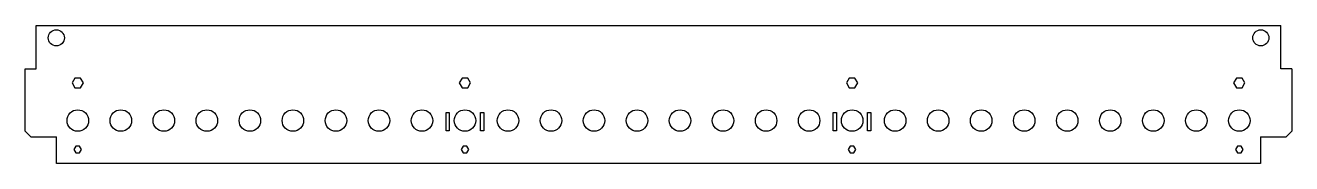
# Model space of a CAD drawing. Header units: millimetres. Extents: x 0 to 1178, y 0 to 128.
import ezdxf

# ---------------------------------------------------------------- set-up
doc = ezdxf.new("R2010")
doc.units = ezdxf.units.MM

msp = doc.modelspace()

# ---------------------------------------------------------------- linework, layer by layer
at = {"color": 7, "linetype": 'Continuous', "lineweight": 25}
for p, q in [((10, 128.4), (1167.5, 128.4)), ((10, 88), (10, 128.4)), ((1167.5, 88), (1167.5, 128.4)), ((0, 30), (0, 88)), ((0, 88), (10, 88)), ((1177.5, 88), (1167.5, 88)), ((1177.5, 88), (1177.5, 30)), ((46.1, 79.5), (43.5, 75)), ((43.5, 75), (46.1, 70.5)), ((51.4, 79.5), (46.1, 79.5)), ((54, 75), (51.4, 79.5)), ((51.4, 70.5), (54, 75)), ((406.1, 79.5), (403.5, 75)), ((403.5, 75), (406.1, 70.5)), ((411.4, 79.5), (406.1, 79.5)), ((414, 75), (411.4, 79.5)), ((411.4, 70.5), (414, 75)), ((766.1, 79.5), (763.5, 75)), ((763.5, 75), (766.1, 70.5)), ((771.4, 79.5), (766.1, 79.5)), ((774, 75), (771.4, 79.5)), ((771.4, 70.5), (774, 75)), ((1126.1, 79.5), (1123.5, 75)), ((1123.5, 75), (1126.1, 70.5)), ((1131.4, 79.5), (1126.1, 79.5)), ((1134, 75), (1131.4, 79.5)), ((1131.4, 70.5), (1134, 75)), ((46.1, 70.5), (51.4, 70.5)), ((406.1, 70.5), (411.4, 70.5)), ((766.1, 70.5), (771.4, 70.5)), ((1126.1, 70.5), (1131.4, 70.5)), ((391.2, 47.4), (394.2, 47.4)), ((391.2, 30.4), (391.2, 47.4)), ((394.2, 47.4), (394.2, 30.4)), ((423.2, 47.4), (426.2, 47.4)), ((423.2, 30.4), (423.2, 47.4)), ((426.2, 47.4), (426.2, 30.4)), ((751.2, 47.4), (754.2, 47.4)), ((751.2, 30.4), (751.2, 47.4)), ((754.2, 47.4), (754.2, 30.4)), ((783.2, 47.4), (786.2, 47.4)), ((783.2, 30.4), (783.2, 47.4)), ((786.2, 47.4), (786.2, 30.4)), ((0, 30), (5, 25)), ((5, 25), (29, 25)), ((29, 0), (29, 25)), ((394.2, 30.4), (391.2, 30.4)), ((426.2, 30.4), (423.2, 30.4)), ((754.2, 30.4), (751.2, 30.4)), ((786.2, 30.4), (783.2, 30.4)), ((1148.5, 25), (1172.5, 25)), ((1148.5, 25), (1148.5, 0)), ((1172.5, 25), (1177.5, 30)), ((47, 16.1), (45.2, 13)), ((45.2, 13), (47, 9.9)), ((50.5, 16.1), (47, 16.1)), ((52.3, 13), (50.5, 16.1)), ((50.5, 9.9), (52.3, 13)), ((407, 16.1), (405.2, 13)), ((405.2, 13), (407, 9.9)), ((410.5, 16.1), (407, 16.1)), ((412.3, 13), (410.5, 16.1)), ((410.5, 9.9), (412.3, 13)), ((767, 16.1), (765.2, 13)), ((765.2, 13), (767, 9.9)), ((770.5, 16.1), (767, 16.1)), ((772.3, 13), (770.5, 16.1)), ((770.5, 9.9), (772.3, 13)), ((1127, 16.1), (1125.2, 13)), ((1125.2, 13), (1127, 9.9)), ((1130.5, 16.1), (1127, 16.1)), ((1132.3, 13), (1130.5, 16.1)), ((1130.5, 9.9), (1132.3, 13)), ((1148.5, 0), (29, 0)), ((47, 9.9), (50.5, 9.9)), ((407, 9.9), (410.5, 9.9)), ((767, 9.9), (770.5, 9.9)), ((1127, 9.9), (1130.5, 9.9))]:
    msp.add_line(p, q, dxfattribs=at)
for centre, radius in [((28.8, 116.8), 7.5), ((1148.8, 116.8), 7.5), ((48.8, 40), 10), ((88.8, 40), 10), ((128.8, 40), 10), ((168.8, 40), 10), ((208.8, 40), 10), ((248.8, 40), 10), ((288.8, 40), 10), ((328.8, 40), 10), ((368.8, 40), 10), ((408.8, 40), 10), ((448.8, 40), 10), ((488.8, 40), 10), ((528.8, 40), 10), ((568.8, 40), 10), ((608.8, 40), 10), ((648.8, 40), 10), ((688.8, 40), 10), ((728.8, 40), 10), ((768.8, 40), 10), ((808.8, 40), 10), ((848.8, 40), 10), ((888.8, 40), 10), ((928.8, 40), 10), ((968.8, 40), 10), ((1008.8, 40), 10), ((1048.8, 40), 10), ((1088.8, 40), 10), ((1128.8, 40), 10)]:
    msp.add_circle(centre, radius, dxfattribs=at)

doc.saveas('drawing.dxf')
